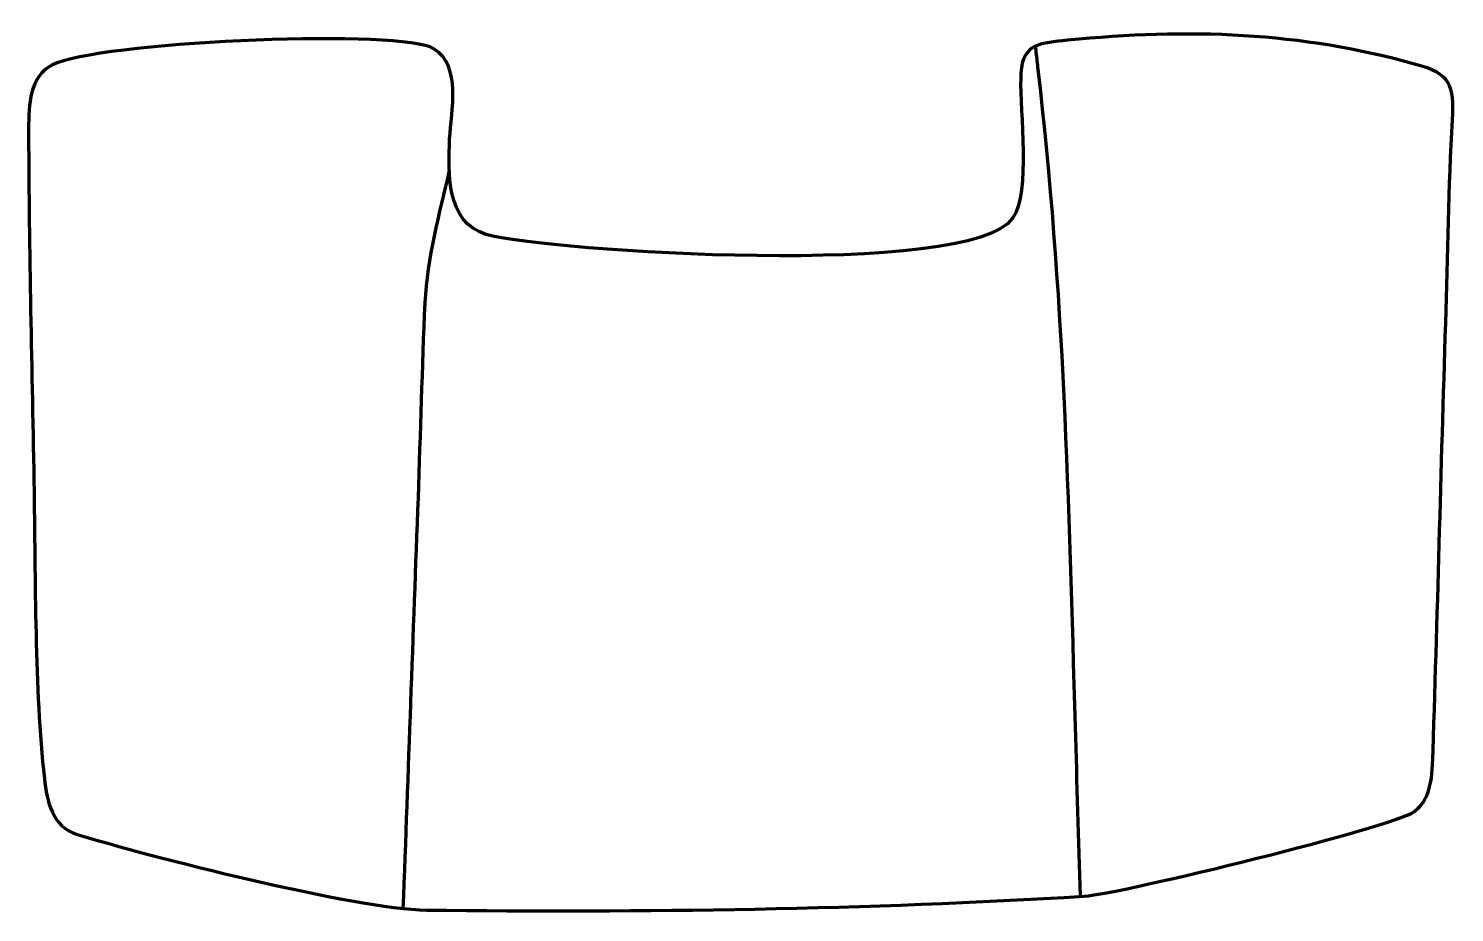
# Model space of a CAD drawing. Header units: millimetres. Extents: x 998 to 1502, y 150 to 463.
import ezdxf

# ---------------------------------------------------------------- set-up
doc = ezdxf.new("R2010")
doc.units = ezdxf.units.MM
doc.header["$MEASUREMENT"] = 0
doc.layers.add('layer 2', color=7, linetype='Continuous')
doc.layers.add('layer 3', color=7, linetype='Continuous')

msp = doc.modelspace()

# ---------------------------------------------------------------- linework, layer by layer
at = {"layer": 'layer 2', "color": 142, "lineweight": 158}
for points, knots in [([(1369.8583, 155.8879), (1369.2807, 175.9052), (1368.7031, 195.9225), (1368.1255, 215.9399), (1368.1255, 215.9399), (1365.8281, 295.5557), (1364.1426, 369.8668), (1354.8773, 449.1895), (1354.8773, 449.1895), (1354.6465, 451.1658), (1354.4157, 453.1421), (1354.1848, 455.1185), (1354.1848, 455.1185), (1354.1848, 455.1185), (1354.0117, 456.6007), (1354.0117, 456.6007)], [0, 0, 0, 0, 0.2, 0.2, 0.2, 0.2, 0.4, 0.4, 0.4, 0.4, 0.6, 0.6, 0.6, 0.6, 1, 1, 1, 1]), ([(1146.767, 412.7554), (1143.3071, 397.2252), (1138.9054, 381.7524), (1138.1644, 365.7966), (1138.1644, 365.7966), (1137.1054, 342.9911), (1136.574, 319.7545), (1135.7387, 296.8846), (1135.7387, 296.8846), (1133.9697, 248.4554), (1132.2008, 200.0263), (1130.4318, 151.5971)], [0, 0, 0, 0, 0.25, 0.25, 0.25, 0.25, 0.5, 0.5, 0.5, 0.5, 1, 1, 1, 1])]:
    msp.add_open_spline(points, degree=3, knots=knots, dxfattribs=at)
at = {"layer": 'layer 3', "color": 242, "lineweight": 158}
msp.add_open_spline([(1141.3574, 455.7108), (1151.2989, 449.4109), (1147.3957, 434.0141), (1146.9233, 423.8245), (1146.9233, 423.8245), (1146.3712, 411.9169), (1145.7266, 394.362), (1159.6971, 390.0351), (1159.6971, 390.0351), (1181.9871, 383.8415), (1330.8718, 374.2582), (1345.9161, 395.7345), (1345.9161, 395.7345), (1352.4001, 404.9907), (1348.3814, 433.4297), (1348.7827, 445.3368), (1348.7827, 445.3368), (1348.7827, 445.3368), (1348.8393, 447.0148), (1348.8393, 447.0148), (1348.8393, 447.0148), (1349.2969, 457.6975), (1356.1159, 457.7219), (1365.2955, 458.6924), (1365.2955, 458.6924), (1407.9556, 462.8594), (1447.3462, 461.7542), (1488.8335, 450.0428), (1488.8335, 450.0428), (1500.4584, 446.7612), (1502.0952, 442.9607), (1501.3873, 430.5867), (1501.3873, 430.5867), (1500.0375, 406.9942), (1499.7521, 382.3662), (1498.9964, 358.6414), (1498.9964, 358.6414), (1497.3385, 306.5912), (1496.0936, 254.491), (1494.3681, 202.4575), (1494.3681, 202.4575), (1493.8987, 193.4557), (1491.7886, 188.721), (1487.7425, 185.7914), (1487.7425, 185.7914), (1480.4326, 180.4984), (1384.7599, 156.8512), (1371.1702, 155.9701), (1371.1702, 155.9701), (1296.0348, 151.24), (1213.8175, 150.1755), (1138.7118, 151.0422), (1138.7118, 151.0422), (1113.7991, 151.3297), (1039.5409, 170.3215), (1015.2878, 177.8133), (1015.2878, 177.8133), (1006.482, 180.5334), (1004.5679, 189.2828), (1003.6589, 197.5939), (1003.6589, 197.5939), (1000.1752, 229.4434), (1000.5362, 267.1313), (999.9589, 302.7142), (999.9589, 302.7142), (999.2486, 346.4924), (998.0691, 388.4442), (998.1153, 428.9229), (998.1153, 428.9229), (998.1254, 437.7561), (998.9768, 447.3279), (1008.2397, 450.745), (1008.2397, 450.745), (1029.3676, 458.5393), (1130.4654, 462.6128), (1141.3574, 455.7108)], degree=3, knots=[0, 0, 0, 0, 0.05, 0.05, 0.05, 0.05, 0.1, 0.1, 0.1, 0.1, 0.15, 0.15, 0.15, 0.15, 0.2, 0.2, 0.2, 0.2, 0.25, 0.25, 0.25, 0.25, 0.3, 0.3, 0.3, 0.3, 0.35, 0.35, 0.35, 0.35, 0.4, 0.4, 0.4, 0.4, 0.45, 0.45, 0.45, 0.45, 0.5, 0.5, 0.5, 0.5, 0.55, 0.55, 0.55, 0.55, 0.6, 0.6, 0.6, 0.6, 0.65, 0.65, 0.65, 0.65, 0.7, 0.7, 0.7, 0.7, 0.75, 0.75, 0.75, 0.75, 0.8, 0.8, 0.8, 0.8, 0.85, 0.85, 0.85, 0.85, 0.9, 0.9, 0.9, 0.9, 1, 1, 1, 1], dxfattribs=at)

doc.saveas('drawing.dxf')
